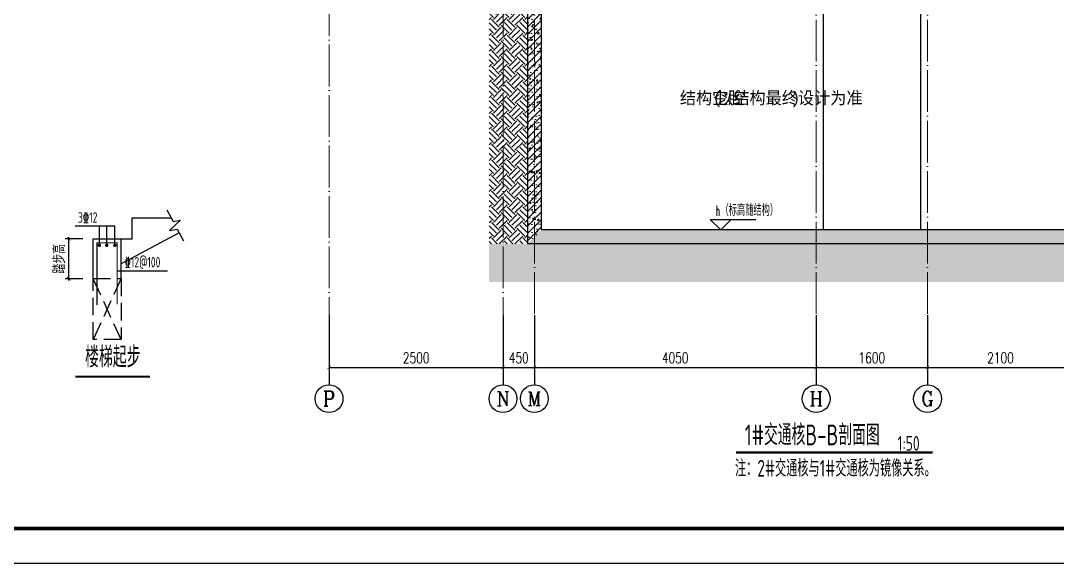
# Model space of a CAD drawing. Extents: x -461650 to 361314, y 245336 to 769729.
# Drawn here: x 272905 to 287800, y 704073 to 711874 of the extents above; entities that cross this region are included whole.
import ezdxf
from ezdxf.enums import TextEntityAlignment as Align

# ---------------------------------------------------------------- set-up
doc = ezdxf.new("R2010")
doc.units = 0
doc.header["$LTSCALE"] = 1000
doc.linetypes.add('DASH', pattern=[0.35, 0.25, -0.1])
doc.linetypes.add('DOTE', pattern=[2.42, 2, -0.2, 0.02, -0.2])
doc.layers.get('0').update_dxf_attribs({"linetype": 'CONTINUOUS'})
doc.layers.get('DEFPOINTS').update_dxf_attribs({"linetype": 'CONTINUOUS'})
for name, color, linetype in [('-TK', 7, 'CONTINUOUS'), ('A-AXIS_TEXT', 7, 'CONTINUOUS'), ('AXIS', 3, 'CONTINUOUS'), ('DIM', 2, 'CONTINUOUS'), ('DIM_ELEV', 3, 'CONTINUOUS'), ('DIM_SYMB', 3, 'CONTINUOUS'), ('NUM', 7, 'CONTINUOUS'), ('PUB_TEXT', 2, 'CONTINUOUS'), ('REIN', 6, 'CONTINUOUS'), ('S_E_STAIR', 4, 'CONTINUOUS'), ('TEXT', 2, 'CONTINUOUS'), ('THIN', 7, 'CONTINUOUS'), ('WALL', 5, 'CONTINUOUS'), ('看线', 251, 'CONTINUOUS'), ('结构大样', 132, 'CONTINUOUS')]:
    doc.layers.add(name, color=color, linetype=linetype)
for name, color, linetype, lineweight in [('AXIS_TEXT', 7, 'CONTINUOUS', 20), ('DOTE', 19, 'DOTE', 9), ('PUB_HATCH', 8, 'CONTINUOUS', 9), ('填充', 251, 'CONTINUOUS', 5)]:
    doc.layers.add(name, color=color, linetype=linetype, lineweight=lineweight)
doc.styles.add('_TCH_AXIS', font='COMPLEX', dxfattribs={"bigfont": 'GBCBIG'})
doc.styles.add('_TCH_DIM', font='SIMPLEX.shx', dxfattribs={"width": 0.7, "bigfont": 'GBCBIG.shx'})
doc.styles.add('_TCH_DIM_T3', font='SIMPLEX', dxfattribs={"width": 0.705882, "bigfont": 'GBCBIG'})
doc.styles.add('COMPLEX', font='COMPLEX')
doc.styles.add('TSSD_DIMENSION', font='Tssdeng.shx', dxfattribs={"width": 0.7, "bigfont": 'tssdchn.shx'})
doc.styles.add('TSSD_Norm', font='Tssdeng.shx', dxfattribs={"bigfont": 'tssdchn.shx'})
doc.styles.add('TSSD_REIN', font='tssdeng.shx', dxfattribs={"width": 0.7, "height": 300, "bigfont": 'tssdchn.shx'})
doc.dimstyles.new('_TCH_ARCH&&50', dxfattribs={"dimtxt": 157.5, "dimasz": 50, "dimexe": 125, "dimexo": 150, "dimgap": 58.75, "dimtad": 1, "dimdec": 0, "dimzin": 0, "dimdsep": 46, "dimtxsty": '_TCH_DIM_T3', "dimblk": 'ARCHTICK', "dimcen": 0.09, "dimclrt": 7, "dimazin": 0, "dimtfac": 1, "dimtdec": 0, "dimtix": 1, "dimtmove": 2, "dimatfit": 3, "dimldrblk": 'ARCHTICK', "dimfxl": 0, "dimtolj": 1, "dimtzin": 0, "dimarcsym": 0})
doc.dimstyles.new('TSSD_50_50', dxfattribs={"dimtxt": 175, "dimasz": 50, "dimexe": 50, "dimexo": 150, "dimgap": 50, "dimtad": 1, "dimdec": 0, "dimzin": 0, "dimdsep": 46, "dimtxsty": 'TSSD_DIMENSION', "dimblk": 'ARCHTICK', "dimcen": 0, "dimdle": 25, "dimclrt": 7, "dimadec": 0, "dimazin": 0, "dimtfac": 1, "dimtdec": 0, "dimtix": 1, "dimtmove": 2, "dimatfit": 3, "dimfxl": 0, "dimtolj": 1, "dimtzin": 0, "dimarcsym": 0})
pattern_1 = [(45, (-677627.57, 806144.725), (-53.0330086, 53.0330086), []), (50, (-677627.57, 806144.73), (215.178055, -18.82564), [22.5, -247.5]), (355, (-677627.57, 806144.73), (-41.6254, 225.65764), [18, -198]), (100.4514, (-677609.64, 806143.16), (173.552815, 206.831863), [19.122057, -210.342634]), (46.1842, (-677627.57, 806204.73), (320.172315, -49.655704), [33.75, -371.25]), (96.6356, (-677600.9, 806200.6), (280.39881, 292.23536), [28.68309, -315.5139]), (351.1842, (-677627.57, 806204.73), (280.39858, 292.23558), [27, -297]), (21, (-677597.57, 806189.73), (179.072116, -120.785667), [22.5, -247.5]), (326, (-677597.57, 806189.73), (72.9946, 217.545014), [18, -198]), (71.4514, (-677582.65, 806179.66), (252.06679, 96.75915), [19.122057, -210.342634]), (37.5, (-677627.57, 806144.725), (3.6479566, 99.868156), [0, -195.6, 0, -201, 0, -198.75]), (7.5, (-677627.57, 806144.73), (78.920861, 118.323514), [0, -114.6, 0, -191.1, 0, -75.75]), (327.5, (-677694.47, 806144.725), (160.146731, -6.7664615), [0, -75, 0, -234, 0, -310.5]), (317.5, (-677724.47, 806144.73), (174.95585, 30.031495), [0, -97.5, 0, -155.4, 0, -220.5])]

# ---------------------------------------------------------------- blocks, each defined once
blk = doc.blocks.new('A1')
blk.add_lwpolyline([(0, 59400), (0, 0), (84100, 0), (84100, 59400)], close=True)
at = {"const_width": 100}
blk.add_lwpolyline([(2500, 58400), (2500, 1000), (83100, 1000), (83100, 58400)], close=True, dxfattribs=at)
blk = doc.blocks.new('_ArchTick')
at = {"color": 0, "linetype": 'ByBlock', "const_width": 0.15}
blk.add_lwpolyline([(-0.5, -0.5), (0.5, 0.5)], dxfattribs=at)
blk = doc.blocks.new('*D1500')
at = {"layer": 'DEFPOINTS', "color": 0}
for p in [(273594, 708738), (273947, 708738), (273947, 708165)]:
    blk.add_point(p, dxfattribs=at)
at = {"layer": 'DIM', "color": 0, "lineweight": -2}
for p, q in [((273797, 708738), (273544, 708738)), ((273594, 708140), (273594, 708763)), ((273797, 708165), (273544, 708165))]:
    blk.add_line(p, q, dxfattribs=at)
at = {"layer": 'DIM', "color": 0, "lineweight": -2, "xscale": 50, "yscale": 50, "zscale": 50}
for p, rotation in [((273594, 708738), 90), ((273594, 708165), 270)]:
    blk.add_blockref('_ArchTick', p, dxfattribs=dict(at, rotation=rotation))
at = {"layer": 'DIM', "color": 7, "insert": (273457, 708452), "char_height": 175, "attachment_point": 5, "rotation": 90, "style": 'TSSD_DIMENSION'}
blk.add_mtext('\\A1;踏步高', dxfattribs=at)
blk = doc.blocks.new('*D1462')
at = {"layer": 'AXIS', "color": 0, "lineweight": -2}
for p, q in [((285936, 707489), (285936, 706764)), ((288036, 707489), (288036, 706764)), ((285936, 706889), (288036, 706889))]:
    blk.add_line(p, q, dxfattribs=at)
at = {"layer": 'DEFPOINTS', "color": 0}
for p in [(285936, 707639), (288036, 707639), (288036, 706889)]:
    blk.add_point(p, dxfattribs=at)
at = {"layer": 'AXIS', "color": 0, "lineweight": -2, "xscale": 50, "yscale": 50, "zscale": 50, "rotation": 180}
blk.add_blockref('_ArchTick', (285936, 706889), dxfattribs=at)
at = {"layer": 'AXIS', "color": 0, "lineweight": -2, "xscale": 50, "yscale": 50, "zscale": 50}
blk.add_blockref('_ArchTick', (288036, 706889), dxfattribs=at)
at = {"layer": 'AXIS', "color": 7, "insert": (286986, 707027), "char_height": 157.5, "attachment_point": 5, "style": '_TCH_DIM_T3'}
blk.add_mtext('\\A1;2100', dxfattribs=at)
blk = doc.blocks.new('*D1463')
at = {"layer": 'AXIS', "color": 0, "lineweight": -2}
for p, q in [((284336, 707489), (284336, 706764)), ((285936, 707489), (285936, 706764)), ((284336, 706889), (285936, 706889))]:
    blk.add_line(p, q, dxfattribs=at)
at = {"layer": 'DEFPOINTS', "color": 0}
for p in [(284336, 707639), (285936, 707639), (285936, 706889)]:
    blk.add_point(p, dxfattribs=at)
at = {"layer": 'AXIS', "color": 0, "lineweight": -2, "xscale": 50, "yscale": 50, "zscale": 50, "rotation": 180}
blk.add_blockref('_ArchTick', (284336, 706889), dxfattribs=at)
at = {"layer": 'AXIS', "color": 0, "lineweight": -2, "xscale": 50, "yscale": 50, "zscale": 50}
blk.add_blockref('_ArchTick', (285936, 706889), dxfattribs=at)
at = {"layer": 'AXIS', "color": 7, "insert": (285136, 707027), "char_height": 157.5, "attachment_point": 5, "style": '_TCH_DIM_T3'}
blk.add_mtext('\\A1;1600', dxfattribs=at)
blk = doc.blocks.new('*D1464')
at = {"layer": 'AXIS', "color": 0, "lineweight": -2}
for p, q in [((280286, 707489), (280286, 706764)), ((284336, 707489), (284336, 706764)), ((280286, 706889), (284336, 706889))]:
    blk.add_line(p, q, dxfattribs=at)
at = {"layer": 'DEFPOINTS', "color": 0}
for p in [(280286, 707639), (284336, 707639), (284336, 706889)]:
    blk.add_point(p, dxfattribs=at)
at = {"layer": 'AXIS', "color": 0, "lineweight": -2, "xscale": 50, "yscale": 50, "zscale": 50, "rotation": 180}
blk.add_blockref('_ArchTick', (280286, 706889), dxfattribs=at)
at = {"layer": 'AXIS', "color": 0, "lineweight": -2, "xscale": 50, "yscale": 50, "zscale": 50}
blk.add_blockref('_ArchTick', (284336, 706889), dxfattribs=at)
at = {"layer": 'AXIS', "color": 7, "insert": (282311, 707027), "char_height": 157.5, "attachment_point": 5, "style": '_TCH_DIM_T3'}
blk.add_mtext('\\A1;4050', dxfattribs=at)
blk = doc.blocks.new('*D1465')
at = {"layer": 'AXIS', "color": 0, "lineweight": -2}
for p, q in [((279836, 707489), (279836, 706764)), ((280286, 707489), (280286, 706764)), ((279836, 706889), (280286, 706889))]:
    blk.add_line(p, q, dxfattribs=at)
at = {"layer": 'DEFPOINTS', "color": 0}
for p in [(279836, 707639), (280286, 707639), (280286, 706889)]:
    blk.add_point(p, dxfattribs=at)
at = {"layer": 'AXIS', "color": 0, "lineweight": -2, "xscale": 50, "yscale": 50, "zscale": 50, "rotation": 180}
blk.add_blockref('_ArchTick', (279836, 706889), dxfattribs=at)
at = {"layer": 'AXIS', "color": 0, "lineweight": -2, "xscale": 50, "yscale": 50, "zscale": 50}
blk.add_blockref('_ArchTick', (280286, 706889), dxfattribs=at)
at = {"layer": 'AXIS', "color": 7, "insert": (280061, 707027), "char_height": 157.5, "attachment_point": 5, "style": '_TCH_DIM_T3'}
blk.add_mtext('\\A1;450', dxfattribs=at)
blk = doc.blocks.new('*D1466')
at = {"layer": 'AXIS', "color": 0, "lineweight": -2}
for p, q in [((277336, 707489), (277336, 706764)), ((279836, 707489), (279836, 706764)), ((277336, 706889), (279836, 706889))]:
    blk.add_line(p, q, dxfattribs=at)
at = {"layer": 'DEFPOINTS', "color": 0}
for p in [(277336, 707639), (279836, 707639), (279836, 706889)]:
    blk.add_point(p, dxfattribs=at)
at = {"layer": 'AXIS', "color": 0, "lineweight": -2, "xscale": 50, "yscale": 50, "zscale": 50, "rotation": 180}
blk.add_blockref('_ArchTick', (277336, 706889), dxfattribs=at)
at = {"layer": 'AXIS', "color": 0, "lineweight": -2, "xscale": 50, "yscale": 50, "zscale": 50}
blk.add_blockref('_ArchTick', (279836, 706889), dxfattribs=at)
at = {"layer": 'AXIS', "color": 7, "insert": (278586, 707027), "char_height": 157.5, "attachment_point": 5, "style": '_TCH_DIM_T3'}
blk.add_mtext('\\A1;2500', dxfattribs=at)
blk = doc.blocks.new('_AXISO')
blk.add_circle((0, 0), 0.5)
at = {"layer": 'A-AXIS_TEXT', "style": 'COMPLEX', "width": 1.041667}
blk.add_attdef('A', text='', height=0.56, dxfattribs=at).set_placement((-0.25, -0.28), (0.25, -0.28), align=Align.FIT)

msp = doc.modelspace()

# ---------------------------------------------------------------- hatches: boundary and pattern name
at = {"layer": 'PUB_HATCH'}
h = msp.add_hatch(dxfattribs=at)
h.set_pattern_fill('钢筋混凝土', color=256, scale=30, style=0)
h.set_pattern_definition(pattern_1)
h.paths.add_polyline_path([(280285.76, 713599.64), (280185.76, 713566.31), (280185.76, 708666.31), (280385.76, 708866.31), (280385.76, 713566.31)])
h = msp.add_hatch(dxfattribs=at)
h.set_pattern_fill('钢筋混凝土', color=256, scale=30, style=0)
h.set_pattern_definition(pattern_1)
h.paths.add_polyline_path([(289935.8, 708866.31), (280385.76, 708866.31), (280185.76, 708666.31), (289935.8, 708666.31)])
at = {"layer": '填充'}
h = msp.add_hatch(dxfattribs=at)
h.set_pattern_fill('EARTH', color=250, scale=50, angle=45, style=0)
h.set_pattern_definition([(45, (-678860.6, 699236.36), (0, 224.506403), [158.75, -158.75]), (45, (-678902.69, 699278.46), (0, 224.506403), [158.75, -158.75]), (45, (-678944.78, 699320.55), (0, 224.506403), [158.75, -158.75]), (135, (-678944.78, 699348.62), (-224.506403, 0), [158.75, -158.75]), (135, (-678902.69, 699390.71), (-224.506403, 0), [158.75, -158.75]), (135, (-678860.6, 699432.8), (-224.506403, 0), [158.75, -158.75])])
h.paths.add_polyline_path([(279635.46, 708666.31), (280185.71, 708666.31), (280185.71, 712366.31), (279635.46, 712366.31)])
h = msp.add_hatch(dxfattribs=at)
h.set_pattern_fill('EARTH', color=250, scale=50, angle=45, style=0)
h.set_pattern_definition([(45, (122413.73, 845750.38), (0, 224.5064), [158.75, -158.75]), (45, (122371.63, 845792.47), (0, 224.5064), [158.75, -158.75]), (45, (122329.54, 845834.57), (0, 224.5064), [158.75, -158.75]), (135, (122329.54, 845862.63), (-224.5064, 0), [158.75, -158.75]), (135, (122371.63, 845904.73), (-224.5064, 0), [158.75, -158.75]), (135, (122413.73, 845946.82), (-224.5064, 0), [158.75, -158.75])])
h.paths.add_polyline_path([(279635.76, 708666.66), (279635.76, 708116.41), (289935.8, 708116.41), (289935.8, 708666.66)])

# ---------------------------------------------------------------- linework, layer by layer
at = {"layer": 'AXIS'}
for p, q in [((277335.76, 707639.31), (277335.76, 706639.31)), ((279835.76, 707639.31), (279835.76, 706639.31)), ((280285.76, 707639.31), (280285.76, 706639.31)), ((284335.76, 707639.31), (284335.76, 706639.31)), ((285935.76, 707639.31), (285935.76, 706639.31))]:
    msp.add_line(p, q, dxfattribs=at)
at = {"layer": 'DIM_ELEV', "color": 3}
for p, q in [((282963.41, 708866.31), (282813.41, 709016.31)), ((282813.41, 709016.31), (283469.41, 709016.31)), ((282963.41, 708866.31), (283113.41, 709016.31))]:
    msp.add_line(p, q, dxfattribs=at)
at = {"layer": 'DIM_SYMB', "const_width": 35}
msp.add_lwpolyline([(283185.19, 705664.16), (286009.83, 705664.16)], dxfattribs=at)
at = {"layer": 'DOTE', "color": 1, "linetype": 'DOTE', "ltscale": 0.3}
for p, q in [((280285.74, 732216.31), (280285.76, 707639.31)), ((284335.74, 732216.31), (284335.76, 707639.31)), ((285935.74, 732216.31), (285935.76, 707639.31)), ((277335.76, 719516.31), (277335.76, 707639.31)), ((279835.76, 719516.31), (279835.76, 707639.31))]:
    msp.add_line(p, q, dxfattribs=at)
at = {"layer": 'NUM', "color": 7, "const_width": 25}
msp.add_lwpolyline([(273687.98, 706756.48), (274761.03, 706756.48)], dxfattribs=at)
at = {"layer": 'REIN', "const_width": 15}
msp.add_lwpolyline([(274000.71, 707785), (274000.71, 708680.29), (274291.99, 708680.29), (274291.99, 707795.5)], dxfattribs=at)
at = {"layer": 'REIN', "const_width": 25}
for points in [[(274022.36, 708644.8, 1), (274047.36, 708644.8, 1)], [(274128.13, 708644.8, 1), (274153.13, 708644.8, 1)], [(274245.29, 708644.8, 1), (274270.29, 708644.8, 1)]]:
    msp.add_lwpolyline(points, format="xyb", close=True, dxfattribs=at)
at = {"layer": 'S_E_STAIR', "color": 2}
for p, q in [((274506.92, 708737.67), (274506.92, 709037.67)), ((274506.92, 709037.67), (275066.92, 709037.67)), ((273946.92, 708165.4), (273946.92, 708737.67)), ((273946.92, 708737.67), (274506.92, 708737.67)), ((275180.25, 708826.12), (274346.92, 708379.69)), ((274346.92, 708165.4), (274346.92, 708737.67))]:
    msp.add_line(p, q, dxfattribs=at)
at = {"layer": 'TEXT'}
for p, q in [((274034.86, 708644.8), (274034.86, 708920.47)), ((274140.63, 708644.8), (274140.63, 708920.47))]:
    msp.add_line(p, q, dxfattribs=at)
for points in [[(274257.79, 708644.8), (274257.79, 708920.47), (273689.1, 708920.47)], [(274291.99, 708275.77), (275012.35, 708275.77)]]:
    msp.add_lwpolyline(points, dxfattribs=at)
at = {"layer": 'THIN', "lineweight": -2}
msp.add_lwpolyline([(275003.45, 709156.14), (275094.12, 708986.9), (275203.07, 709007.15), (275044.1, 708856.64), (275153.05, 708876.89), (275243.72, 708707.65)], dxfattribs=at)
at = {"layer": 'WALL'}
for p, q in [((280185.76, 713566.31), (280185.76, 708666.31)), ((280385.76, 713566.31), (280385.76, 708866.31)), ((289935.8, 708866.31), (280385.76, 708866.31)), ((289935.8, 708666.31), (280185.76, 708666.31))]:
    msp.add_line(p, q, dxfattribs=at)
at = {"layer": '看线', "color": 252}
for p, q in [((284436.35, 713116.31), (284435.61, 708866.31)), ((285835.61, 712066.31), (285835.61, 708866.31))]:
    msp.add_line(p, q, dxfattribs=at)
at = {"layer": '结构大样', "linetype": 'DASH'}
for p, q in [((274346.92, 707290.4), (273946.92, 708165.4)), ((274346.92, 708165.4), (273946.92, 707290.4))]:
    msp.add_line(p, q, dxfattribs=at)
msp.add_lwpolyline([(274346.92, 707290.4), (273946.92, 707290.4), (273946.92, 708165.4), (274346.92, 708165.4)], close=True, dxfattribs=at)

# ---------------------------------------------------------------- block references
at = {"layer": '-TK', "xscale": 0.5, "yscale": 0.5, "zscale": 0.5}
msp.add_blockref('A1', (254843.14, 704072.91), dxfattribs=at)
at = {"layer": 'AXIS'}
ref = msp.add_blockref('_AXISO', (277335.76, 706439.31), dxfattribs=dict(at, xscale=400, yscale=400, zscale=400))
ref.add_attrib('A', 'P', dxfattribs={"layer": 'AXIS_TEXT', "height": 217.63, "style": '_TCH_AXIS'}).set_placement((277247.67, 706330.5), (277423.84, 706330.5), align=Align.FIT)
ref = msp.add_blockref('_AXISO', (279835.76, 706439.31), dxfattribs=dict(at, xscale=400, yscale=400, zscale=400))
ref.add_attrib('A', 'N', dxfattribs={"layer": 'AXIS_TEXT', "height": 207.63, "style": '_TCH_AXIS'}).set_placement((279741.83, 706335.49), (279929.68, 706335.49), align=Align.FIT)
ref = msp.add_blockref('_AXISO', (280285.76, 706439.31), dxfattribs=dict(at, xscale=400, yscale=400, zscale=400))
ref.add_attrib('A', 'M', dxfattribs={"layer": 'AXIS_TEXT', "height": 197.99, "style": '_TCH_AXIS'}).set_placement((280186.76, 706340.31), (280384.75, 706340.31), align=Align.FIT)
ref = msp.add_blockref('_AXISO', (284335.76, 706439.31), dxfattribs=dict(at, xscale=400, yscale=400, zscale=400))
ref.add_attrib('A', 'H', dxfattribs={"layer": 'AXIS_TEXT', "height": 202.76, "style": '_TCH_AXIS'}).set_placement((284239.2, 706337.93), (284432.31, 706337.93), align=Align.FIT)
ref = msp.add_blockref('_AXISO', (285935.76, 706439.31), dxfattribs=dict(at, xscale=400, yscale=400, zscale=400))
ref.add_attrib('A', 'G', dxfattribs={"layer": 'AXIS_TEXT', "height": 212.59, "style": '_TCH_AXIS'}).set_placement((285844.65, 706333.01), (286026.87, 706333.01), align=Align.FIT)

# ---------------------------------------------------------------- texts
at = {"layer": 'DIM_ELEV', "color": 7, "style": '_TCH_DIM'}
for s, height, width, p in [('h', 148.75, 0.494118, (282894.76, 709066.36)), ('（标高随结构）', 168.794, 0.7, (282961.26, 709066.36))]:
    msp.add_text(s, height=height, dxfattribs=dict(at, width=width)).set_placement(p)
at = {"layer": 'NUM', "color": 1, "style": 'TSSD_Norm', "width": 0.7}
msp.add_text('楼梯起步', height=300, dxfattribs=at).set_placement((274228.27, 706798.03), align=Align.BOTTOM_CENTER)
at = {"layer": 'PUB_TEXT'}
for s, height, p in [('结构空腔', 178.723, (282377.12, 710675.08)), ('(', 175, (282853.71, 710675.08)), ('以结构最终设计为准', 178.723, (282912.04, 710675.08)), (')', 175, (283984.38, 710675.08))]:
    msp.add_text(s, height=height, dxfattribs=at).set_placement(p)
at = {"layer": 'PUB_TEXT', "style": 'TSSD_REIN', "width": 0.7}
for s, height, p in [('1#交通核B-B剖面图', 297.5, (283309.33, 705769.81)), ('1:50', 212.5, (285505.13, 705691.55))]:
    msp.add_text(s, height=height, dxfattribs=at).set_placement(p)
at = {"layer": 'PUB_TEXT', "color": 1, "style": 'TSSD_REIN', "width": 0.7}
msp.add_text('注：2#交通核与1#交通核为镜像关系。', height=241.1348, dxfattribs=at).set_placement((283169.06, 705318.58))
at = {"layer": 'THIN', "color": 0, "style": 'TSSD_REIN', "width": 0.7}
for s, p in [('3%%13212', (273727.66, 708924.55)), ('%%13212@100', (274397.4, 708282.47))]:
    msp.add_text(s, height=150, dxfattribs=at).set_placement(p, align=Align.BOTTOM_LEFT)

# ---------------------------------------------------------------- dimensions: what is measured, and where the dimension line sits
at = {"layer": 'AXIS'}
for p1, p2, picture, middle in [((277335.76, 707639.31), (279835.76, 707639.31), '*D1466', (278585.76, 707026.81)), ((279835.76, 707639.31), (280285.76, 707639.31), '*D1465', (280060.76, 707026.81)), ((280285.76, 707639.31), (284335.76, 707639.31), '*D1464', (282310.76, 707026.81)), ((284335.76, 707639.31), (285935.76, 707639.31), '*D1463', (285135.76, 707026.81)), ((285935.76, 707639.31), (288035.76, 707639.31), '*D1462', (286985.76, 707026.81))]:
    dim = msp.add_aligned_dim(p1=p1, p2=p2, distance=-750, dimstyle='_TCH_ARCH&&50', dxfattribs=at)
    dim.commit()
    dim.dimension.update_dxf_attribs({"geometry": picture, "text_midpoint": middle})
at = {"layer": 'DIM'}
dim = msp.add_linear_dim(base=(273594.38, 708737.67), p1=(273946.92, 708165.4), p2=(273946.92, 708737.67), angle=90, text='踏步高', dimstyle='TSSD_50_50', override={"dimlfac": 0.5}, dxfattribs=at)
dim.commit()
dim.dimension.update_dxf_attribs({"geometry": '*D1500', "text_midpoint": (273456.88, 708451.54)})

doc.saveas('drawing.dxf')
